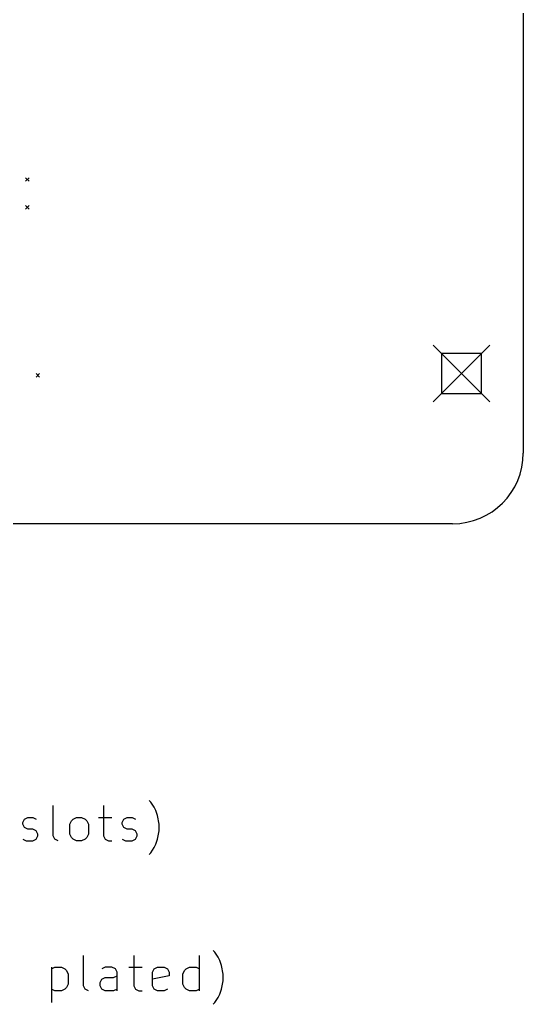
# Model space of a CAD drawing. Extents: x -2 to 85, y -27 to 85.
# Drawn here: x 56.5 to 85, y -27.2 to 28.5 of the extents above; entities that cross this region are included whole.
import ezdxf

# ---------------------------------------------------------------- set-up
doc = ezdxf.new("R2010")
doc.units = 0
doc.layers.add('BLACK', color=7, linetype='CONTINUOUS')

msp = doc.modelspace()

# ---------------------------------------------------------------- linework, layer by layer
at = {"layer": 'BLACK', "linetype": 'CONTINUOUS'}
for p, q in [((85, 81), (85, 4)), ((56.85, 19.575), (57.05, 19.375)), ((57.05, 19.575), (56.85, 19.375)), ((56.85, 18), (57.05, 17.8)), ((57.05, 18), (56.85, 17.8)), ((79.9, 10.1), (83.1, 6.9)), ((83.1, 10.1), (79.9, 6.9)), ((82.6314, 9.63138), (80.3686, 9.63138)), ((80.3686, 9.63138), (80.3686, 7.36862)), ((82.6314, 7.36862), (82.6314, 9.63138)), ((57.45, 8.5), (57.65, 8.3)), ((57.65, 8.5), (57.45, 8.3)), ((80.3686, 7.36862), (82.6314, 7.36862)), ((81, 0), (28.1, 0)), ((58.406, -17.654), (58.406, -15.9398)), ((61.2631, -15.9398), (61.2631, -17.654)), ((63.9298, -15.7493), (63.8345, -15.654)), ((64.1202, -16.035), (63.9298, -15.7493)), ((64.2155, -16.2255), (64.1202, -16.035)), ((56.6917, -16.8921), (56.7869, -16.7017)), ((56.7869, -16.7017), (56.9774, -16.6064)), ((56.9774, -16.6064), (57.2631, -16.6064)), ((57.2631, -16.6064), (57.4536, -16.7017)), ((59.4536, -16.7969), (59.5488, -16.7017)), ((59.5488, -16.7017), (59.7393, -16.6064)), ((59.7393, -16.6064), (60.025, -16.6064)), ((60.025, -16.6064), (60.2155, -16.7017)), ((60.2155, -16.7017), (60.3107, -16.7969)), ((60.9774, -16.6064), (61.7393, -16.6064)), ((62.3107, -16.8921), (62.406, -16.7017)), ((62.406, -16.7017), (62.5964, -16.6064)), ((62.5964, -16.6064), (62.8821, -16.6064)), ((62.8821, -16.6064), (63.0726, -16.7017)), ((64.3107, -16.5112), (64.2155, -16.2255)), ((64.406, -16.9874), (64.3107, -16.5112)), ((56.6917, -16.9874), (56.6917, -16.8921)), ((56.7869, -17.1779), (56.6917, -16.9874)), ((56.9774, -17.2731), (56.7869, -17.1779)), ((59.3583, -16.9874), (59.4536, -16.7969)), ((59.3583, -17.5588), (59.3583, -16.9874)), ((60.3107, -16.7969), (60.406, -16.9874)), ((60.406, -16.9874), (60.406, -17.5588)), ((62.3107, -16.9874), (62.3107, -16.8921)), ((62.406, -17.1779), (62.3107, -16.9874)), ((62.5964, -17.2731), (62.406, -17.1779)), ((64.406, -17.3683), (64.406, -16.9874)), ((57.2631, -17.2731), (56.9774, -17.2731)), ((57.4536, -17.3683), (57.2631, -17.2731)), ((57.5488, -17.5588), (57.4536, -17.3683)), ((57.4536, -17.8445), (57.5488, -17.654)), ((57.5488, -17.654), (57.5488, -17.5588)), ((58.5012, -17.8445), (58.406, -17.654)), ((59.4536, -17.7493), (59.3583, -17.5588)), ((59.5488, -17.8445), (59.4536, -17.7493)), ((60.3107, -17.7493), (60.2155, -17.8445)), ((60.406, -17.5588), (60.3107, -17.7493)), ((61.2631, -17.654), (61.3583, -17.8445)), ((62.8821, -17.2731), (62.5964, -17.2731)), ((63.0726, -17.3683), (62.8821, -17.2731)), ((63.1679, -17.5588), (63.0726, -17.3683)), ((63.0726, -17.8445), (63.1679, -17.654)), ((63.1679, -17.654), (63.1679, -17.5588)), ((64.3107, -17.8445), (64.406, -17.3683)), ((56.6917, -17.8445), (56.8821, -17.9398)), ((56.8821, -17.9398), (57.2631, -17.9398)), ((57.2631, -17.9398), (57.4536, -17.8445)), ((58.6917, -17.9398), (58.5012, -17.8445)), ((59.7393, -17.9398), (59.5488, -17.8445)), ((60.025, -17.9398), (59.7393, -17.9398)), ((60.2155, -17.8445), (60.025, -17.9398)), ((61.3583, -17.8445), (61.5488, -17.9398)), ((61.5488, -17.9398), (61.7393, -17.9398)), ((62.3107, -17.8445), (62.5012, -17.9398)), ((62.5012, -17.9398), (62.8821, -17.9398)), ((62.8821, -17.9398), (63.0726, -17.8445)), ((63.9298, -18.6064), (64.1202, -18.3207)), ((64.1202, -18.3207), (64.2155, -18.1302)), ((64.2155, -18.1302), (64.3107, -17.8445)), ((63.8345, -18.7017), (63.9298, -18.6064)), ((60.1202, -26.134), (60.1202, -24.4198)), ((62.9774, -24.4198), (62.9774, -26.134)), ((66.6917, -26.4198), (66.6917, -24.4198)), ((67.5488, -24.2293), (67.4536, -24.134)), ((67.7393, -24.515), (67.5488, -24.2293)), ((67.8345, -24.7055), (67.7393, -24.515)), ((67.9298, -24.9912), (67.8345, -24.7055)), ((68.025, -25.4674), (67.9298, -24.9912)), ((58.3107, -25.0864), (58.3107, -27.0864)), ((58.3107, -25.1817), (58.5012, -25.0864)), ((58.5012, -25.0864), (58.8821, -25.0864)), ((58.8821, -25.0864), (59.0726, -25.1817)), ((59.0726, -25.1817), (59.1679, -25.2769)), ((59.1679, -25.2769), (59.2631, -25.4674)), ((59.2631, -25.4674), (59.2631, -26.0388)), ((61.3583, -25.0864), (61.1679, -25.1817)), ((61.7393, -25.0864), (61.3583, -25.0864)), ((61.9298, -25.1817), (61.7393, -25.0864)), ((61.8345, -25.6579), (62.025, -25.5626)), ((62.025, -25.3721), (61.9298, -25.1817)), ((62.025, -26.4198), (62.025, -25.3721)), ((62.6917, -25.0864), (63.4536, -25.0864)), ((64.025, -25.3721), (64.1202, -25.1817)), ((64.025, -26.134), (64.025, -25.3721)), ((64.9774, -25.5626), (64.025, -25.7531)), ((64.1202, -25.1817), (64.3107, -25.0864)), ((64.3107, -25.0864), (64.6917, -25.0864)), ((64.6917, -25.0864), (64.8821, -25.1817)), ((64.8821, -25.1817), (64.9774, -25.3721)), ((64.9774, -25.3721), (64.9774, -25.5626)), ((65.7393, -25.4674), (65.8345, -25.2769)), ((65.7393, -26.0388), (65.7393, -25.4674)), ((65.8345, -25.2769), (65.9298, -25.1817)), ((65.9298, -25.1817), (66.1202, -25.0864)), ((66.1202, -25.0864), (66.5012, -25.0864)), ((66.5012, -25.0864), (66.6917, -25.1817)), ((68.025, -25.8483), (68.025, -25.4674)), ((59.2631, -26.0388), (59.1679, -26.2293)), ((60.2155, -26.3245), (60.1202, -26.134)), ((61.0726, -25.9436), (61.1679, -25.7531)), ((61.0726, -26.134), (61.0726, -25.9436)), ((61.1679, -26.3245), (61.0726, -26.134)), ((61.1679, -25.7531), (61.3583, -25.6579)), ((61.3583, -25.6579), (61.8345, -25.6579)), ((62.9774, -26.134), (63.0726, -26.3245)), ((64.1202, -26.3245), (64.025, -26.134)), ((65.8345, -26.2293), (65.7393, -26.0388)), ((67.9298, -26.3245), (68.025, -25.8483)), ((58.5012, -26.4198), (58.3107, -26.3245)), ((58.8821, -26.4198), (58.5012, -26.4198)), ((59.0726, -26.3245), (58.8821, -26.4198)), ((59.1679, -26.2293), (59.0726, -26.3245)), ((60.406, -26.4198), (60.2155, -26.3245)), ((61.3583, -26.4198), (61.1679, -26.3245)), ((61.8345, -26.4198), (61.3583, -26.4198)), ((62.025, -26.3245), (61.8345, -26.4198)), ((63.0726, -26.3245), (63.2631, -26.4198)), ((63.2631, -26.4198), (63.4536, -26.4198)), ((64.3107, -26.4198), (64.1202, -26.3245)), ((64.6917, -26.4198), (64.3107, -26.4198)), ((64.8821, -26.3245), (64.6917, -26.4198)), ((65.9298, -26.3245), (65.8345, -26.2293)), ((66.1202, -26.4198), (65.9298, -26.3245)), ((66.5012, -26.4198), (66.1202, -26.4198)), ((66.6917, -26.3245), (66.5012, -26.4198)), ((67.7393, -26.8007), (67.8345, -26.6102)), ((67.8345, -26.6102), (67.9298, -26.3245)), ((67.4536, -27.1817), (67.5488, -27.0864)), ((67.5488, -27.0864), (67.7393, -26.8007))]:
    msp.add_line(p, q, dxfattribs=at)
at = {"layer": 'BLACK'}
msp.add_arc((81, 4), 4, -90, 0, dxfattribs=at)

doc.saveas('drawing.dxf')
